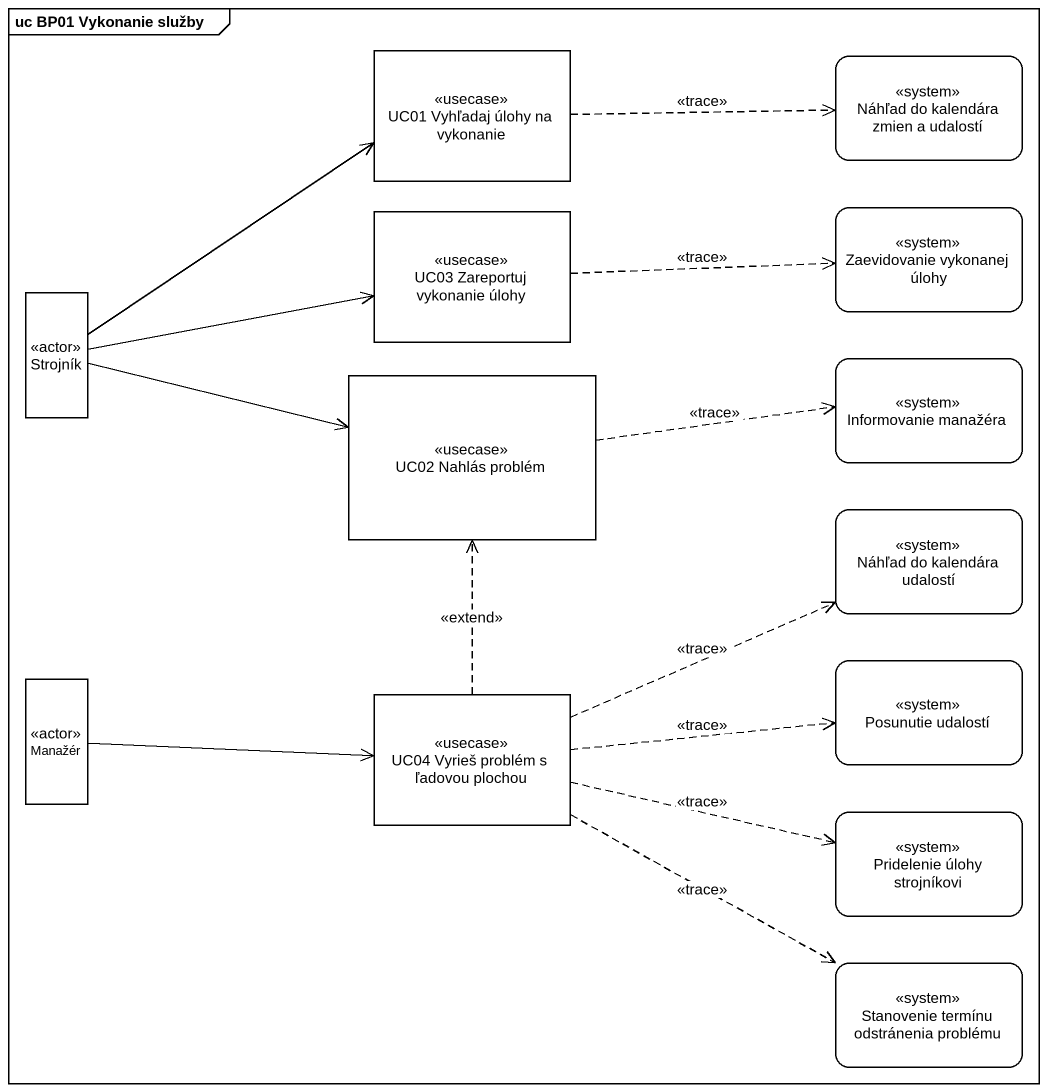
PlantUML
@startuml
mainframe uc BP01 Vykonanie služby
hide empty description
state "UC01 Vyhľadaj úlohy na vykonanie" as UC01_Vyhľadaj_úlohy_na <<usecase>>
state "Náhľad do kalendára zmien a udalostí" as Náhľad_do_kalendára_zmien_a <<system>>
state "UC03 Zareportuj vykonanie úlohy" as UC03_Zareportuj_vykonanie <<usecase>>
state "Zaevidovanie vykonanej úlohy" as Zaevidovanie_vykonanej_úlohy <<system>>
state Strojník <<actor>>
state "UC02 Nahlás problém" as UC02_Nahlás_problém <<usecase>>
state "Informovanie manažéra" as Informovanie_manažéra <<system>>
state "Náhľad do kalendára udalostí" as Náhľad_do_kalendára_udalostí <<system>>
state Manažér <<actor>>
state "UC04 Vyrieš problém s ľadovou plochou" as UC04_Vyrieš_problém_s <<usecase>>
state "Posunutie udalostí" as Posunutie_udalostí <<system>>
state "Pridelenie úlohy strojníkovi" as Pridelenie_úlohy_strojníkovi <<system>>
state "Stanovenie termínu odstránenia problému" as Stanovenie_termínu <<system>>
UC01_Vyhľadaj_úlohy_na -right[dashed]-> Náhľad_do_kalendára_zmien_a : <<trace>>
UC03_Zareportuj_vykonanie -right[dashed]-> Zaevidovanie_vykonanej_úlohy : <<trace>>
Strojník -right-> UC01_Vyhľadaj_úlohy_na
Strojník -right-> UC03_Zareportuj_vykonanie
Strojník -right-> UC02_Nahlás_problém
UC02_Nahlás_problém -right[dashed]-> Informovanie_manažéra : <<trace>>
Manažér -right-> UC04_Vyrieš_problém_s
UC04_Vyrieš_problém_s -up[dashed]-> UC02_Nahlás_problém : <<extend>>
UC04_Vyrieš_problém_s -right[dashed]-> Náhľad_do_kalendára_udalostí : <<trace>>
UC04_Vyrieš_problém_s -right[dashed]-> Posunutie_udalostí : <<trace>>
UC04_Vyrieš_problém_s -right[dashed]-> Pridelenie_úlohy_strojníkovi : <<trace>>
UC04_Vyrieš_problém_s -right[dashed]-> Stanovenie_termínu : <<trace>>
@enduml
